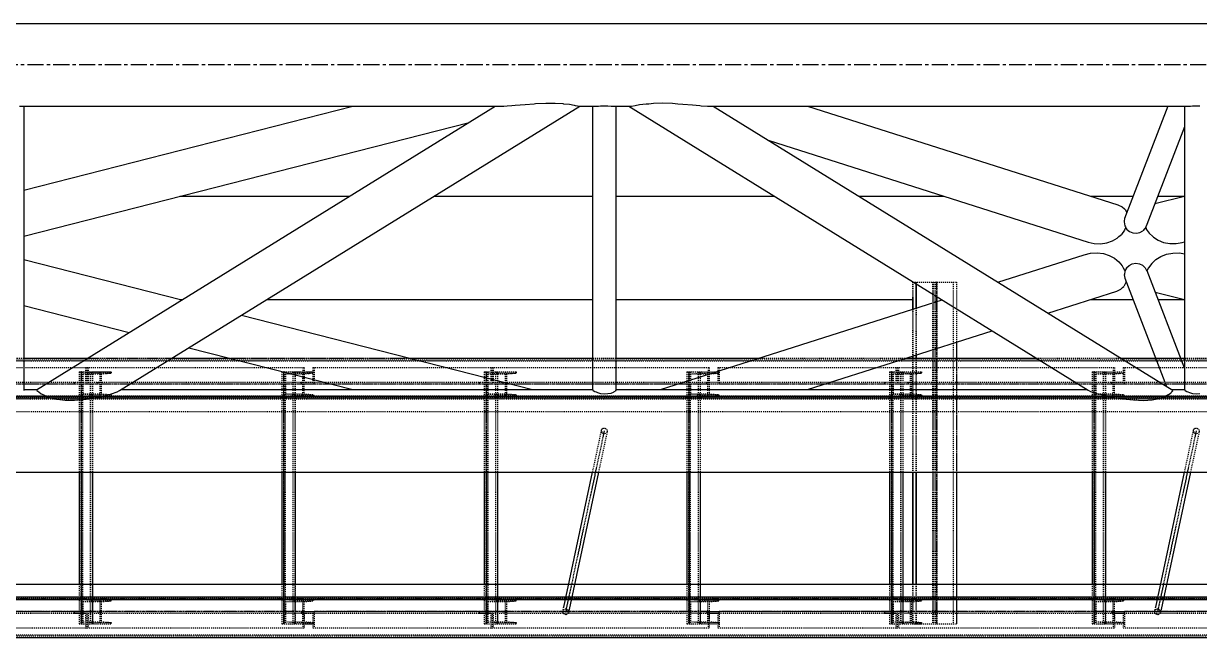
# Model space of a CAD drawing. Header units: millimetres. Extents: x 5143 to 30813, y 232 to 21408.
# Drawn here: x 23727 to 24305, y 4069 to 4371 of the extents above; entities that cross this region are included whole.
import ezdxf

# ---------------------------------------------------------------- set-up
doc = ezdxf.new("R2010")
doc.units = ezdxf.units.MM
doc.header["$LTSCALE"] = 0.25
for name, pattern in [('CENTER', [50.8, 31.75, -6.35, 6.35, -6.35]), ('XKITLINE00', [0]), ('XKITLINE02', [4, 2, -2]), ('XKITLINE03', [6, 3, -1, 1, -1])]:
    doc.linetypes.add(name, pattern=pattern)

msp = doc.modelspace()

# ---------------------------------------------------------------- linework, layer by layer
at = {"color": 8, "linetype": 'XKITLINE00'}
for p, q in [((23551.69, 4370.57), (24815.87, 4370.57)), ((23724.6, 4329.97), (23962.54, 4329.97)), ((23726.68, 4288.67), (23888.31, 4329.97)), ((23726.68, 4329.97), (23726.68, 4190.13)), ((23732.89, 4190.47), (23958.41, 4329.97)), ((23773.69, 4190.05), (23999.9, 4329.97)), ((23960.26, 4329.97), (23961, 4329.87)), ((23961, 4329.87), (23961.05, 4329.88)), ((23961.05, 4329.88), (23964.17, 4330.08)), ((23961.21, 4329.97), (23961.64, 4329.92)), ((23964.17, 4330.08), (23966.51, 4330.18)), ((23966.51, 4330.18), (23968.24, 4330.4)), ((23968.24, 4330.4), (23973.08, 4330.83)), ((23973.08, 4330.83), (23977.49, 4331.1)), ((23977.49, 4331.1), (23978.13, 4331.17)), ((23978.13, 4331.17), (23983.25, 4331.45)), ((23983.25, 4331.45), (23987.83, 4331.46)), ((23987.83, 4331.46), (23991.64, 4331.18)), ((23991.64, 4331.18), (23992.02, 4331.1)), ((23992.02, 4331.1), (23994.82, 4330.84)), ((23994.82, 4330.84), (23997.14, 4330.41)), ((23997.14, 4330.41), (23997.65, 4330.18)), ((23997.65, 4330.18), (23998.76, 4330.08)), ((23998.76, 4330.08), (23999.61, 4329.88)), ((23999.22, 4329.97), (24009.21, 4329.97)), ((23999.62, 4329.88), (23999.83, 4329.97)), ((24006.27, 4329.97), (24006.27, 4190.41)), ((24007.1, 4329.97), (24007.36, 4329.93)), ((24007.36, 4329.93), (24007.93, 4329.87)), ((24007.52, 4329.97), (24007.68, 4329.95)), ((24007.68, 4329.95), (24008.18, 4329.9)), ((24007.93, 4329.87), (24008.62, 4329.94)), ((24008.62, 4329.94), (24010.21, 4330.03)), ((24010.21, 4330.03), (24011.97, 4330.07)), ((24011.97, 4330.07), (24013.73, 4330.06)), ((24013.73, 4330.06), (24015.32, 4330)), ((24015.32, 4330), (24016.58, 4329.89)), ((24015.6, 4329.97), (24025.21, 4329.97)), ((24016.43, 4329.91), (24016.85, 4329.97)), ((24016.58, 4329.89), (24016.69, 4329.87)), ((24016.69, 4329.87), (24017.31, 4329.97)), ((24017.67, 4329.97), (24017.67, 4190.23)), ((24024.04, 4329.97), (24249.82, 4190.31)), ((24024.17, 4329.97), (24024.22, 4329.95)), ((24024.22, 4329.95), (24024.82, 4329.87)), ((24024.82, 4329.87), (24025.31, 4330)), ((24025.14, 4329.96), (24025.16, 4329.96)), ((24025.31, 4330), (24027.16, 4330.19)), ((24027.16, 4330.19), (24029.38, 4330.68)), ((24029.38, 4330.68), (24032.53, 4331.04)), ((24032.53, 4331.04), (24033.81, 4331.11)), ((24033.81, 4331.11), (24036.23, 4331.38)), ((24036.23, 4331.38), (24040.61, 4331.5)), ((24040.61, 4331.5), (24045.54, 4331.34)), ((24045.54, 4331.34), (24048.19, 4331.11)), ((24048.19, 4331.11), (24050.6, 4330.99)), ((24050.6, 4330.99), (24055.36, 4330.61)), ((24055.36, 4330.61), (24058.99, 4330.19)), ((24058.99, 4330.19), (24059.64, 4330.16)), ((24059.64, 4330.16), (24062.75, 4329.97)), ((24062.74, 4329.97), (24300.18, 4329.97)), ((24062.75, 4329.97), (24063.74, 4329.87)), ((24063.18, 4329.93), (24063.54, 4329.97)), ((24063.74, 4329.87), (24064.53, 4329.97)), ((24065.53, 4329.97), (24291.19, 4190.38)), ((24111.83, 4329.97), (24264.46, 4281.39)), ((24289.06, 4329.97), (24267.71, 4274.67)), ((24297.26, 4329.97), (24297.26, 4190.41)), ((24298.08, 4329.97), (24298.35, 4329.93)), ((24298.35, 4329.93), (24298.92, 4329.87)), ((24298.51, 4329.97), (24298.67, 4329.95)), ((24298.67, 4329.95), (24299.17, 4329.9)), ((24298.92, 4329.87), (24299.61, 4329.94)), ((24299.61, 4329.94), (24301.2, 4330.03)), ((24301.2, 4330.03), (24302.96, 4330.07)), ((24302.96, 4330.07), (24304.72, 4330.06)), ((23726.68, 4266.07), (23945.49, 4321.98)), ((24297.26, 4319.79), (24278.73, 4271.78)), ((24092.99, 4312.99), (24249.79, 4263.07)), ((23803.41, 4285.67), (23886.79, 4285.67)), ((23928.28, 4285.67), (24006.27, 4285.67)), ((24017.67, 4285.67), (24095.66, 4285.67)), ((24137.15, 4285.67), (24178.79, 4285.67)), ((24250.98, 4285.67), (24271.96, 4285.67)), ((24282.6, 4282.01), (24297.26, 4285.76)), ((24284.02, 4285.67), (24296.94, 4285.67)), ((24264.46, 4281.39), (24266.52, 4280.47)), ((24266.52, 4280.47), (24267.65, 4279.43)), ((24267.65, 4279.43), (24267.97, 4279.17)), ((24267.97, 4279.17), (24268.87, 4277.69)), ((24267.63, 4273.34), (24267.6, 4273.04)), ((24267.6, 4273.04), (24267.94, 4271.16)), ((24267.71, 4274.67), (24267.63, 4273.34)), ((24278.76, 4272.05), (24278.73, 4271.78)), ((24264.97, 4265.88), (24266.18, 4266.89)), ((24267.73, 4268.96), (24266.18, 4266.89)), ((24268.03, 4269.71), (24267.73, 4268.96)), ((24267.94, 4271.16), (24268.15, 4270.67)), ((24268.32, 4270.24), (24268.03, 4269.71)), ((24268.15, 4270.67), (24268.38, 4270.06)), ((24268.38, 4270.06), (24268.62, 4269.71)), ((24268.62, 4269.71), (24268.78, 4269.46)), ((24268.78, 4269.46), (24270.13, 4268.31)), ((24270.13, 4268.31), (24271.77, 4267.62)), ((24271.77, 4267.62), (24273.54, 4267.44)), ((24273.54, 4267.44), (24275.27, 4267.8)), ((24275.27, 4267.8), (24276.78, 4268.65)), ((24277.74, 4269.71), (24276.78, 4268.65)), ((24277.93, 4269.92), (24277.74, 4269.71)), ((24278.25, 4270.66), (24278, 4270.07)), ((24278.05, 4270.22), (24278.33, 4269.71)), ((24278.73, 4271.78), (24278.25, 4270.66)), ((24278.33, 4269.71), (24278.4, 4269.53)), ((24278.4, 4269.53), (24279.9, 4267.41)), ((24279.9, 4267.41), (24281.6, 4265.89)), ((24249.79, 4263.07), (24252.83, 4262.42)), ((24252.83, 4262.42), (24255.94, 4262.3)), ((24255.94, 4262.3), (24258.96, 4262.73)), ((24258.96, 4262.73), (24261.74, 4263.68)), ((24261.74, 4263.68), (24264.15, 4265.1)), ((24264.15, 4265.1), (24264.97, 4265.88)), ((24281.6, 4265.89), (24281.93, 4265.54)), ((24281.93, 4265.54), (24284.25, 4264)), ((24284.25, 4264), (24286.97, 4262.93)), ((24286.97, 4262.93), (24289.95, 4262.36)), ((24289.95, 4262.36), (24293.04, 4262.34)), ((24293.04, 4262.34), (24296.08, 4262.85)), ((24296.08, 4262.85), (24297.26, 4263.15)), ((24205.52, 4243.38), (24247.89, 4256.87)), ((24247.89, 4256.87), (24251, 4257.6)), ((24251, 4257.6), (24254.2, 4257.79)), ((24254.2, 4257.79), (24257.33, 4257.44)), ((24257.33, 4257.44), (24260.24, 4256.56)), ((24260.24, 4256.56), (24262.78, 4255.2)), ((24262.78, 4255.2), (24263.97, 4254.16)), ((24283.19, 4254.5), (24285.59, 4256.04)), ((24285.59, 4256.04), (24288.4, 4257.13)), ((24288.4, 4257.13), (24291.48, 4257.71)), ((24291.48, 4257.71), (24294.69, 4257.75)), ((24294.69, 4257.75), (24297.26, 4257.34)), ((23726.68, 4254.48), (23804.3, 4234.65)), ((24263.97, 4254.16), (24264.91, 4253.46)), ((24264.91, 4253.46), (24266.59, 4251.44)), ((24266.59, 4251.44), (24267.1, 4250.37)), ((24267.1, 4250.37), (24267.78, 4249.26)), ((24267.78, 4249.26), (24267.89, 4248.89)), ((24267.94, 4249.04), (24267.86, 4248.82)), ((24268.69, 4250.33), (24267.94, 4249.04)), ((24268.69, 4250.33), (24268.73, 4250.37)), ((24268.73, 4250.37), (24269.96, 4251.56)), ((24269.96, 4251.56), (24271.55, 4252.36)), ((24271.55, 4252.36), (24273.3, 4252.66)), ((24273.3, 4252.66), (24275.06, 4252.43)), ((24275.06, 4252.43), (24276.63, 4251.69)), ((24276.63, 4251.69), (24277.88, 4250.51)), ((24277.88, 4250.51), (24277.95, 4250.37)), ((24277.95, 4250.37), (24278.61, 4249.14)), ((24278.61, 4249.14), (24278.66, 4249.05)), ((24278.66, 4249.05), (24297.26, 4200.86)), ((24279.47, 4250.37), (24278.69, 4249)), ((24279.53, 4250.52), (24279.47, 4250.37)), ((24281.09, 4252.64), (24279.53, 4250.52)), ((24281.09, 4252.64), (24282.86, 4254.16)), ((24283.19, 4254.5), (24282.86, 4254.16)), ((24267.65, 4247.09), (24267.63, 4246.97)), ((24267.63, 4246.97), (24267.85, 4245.43)), ((24267.86, 4248.82), (24267.65, 4247.09)), ((24267.85, 4245.43), (24288.43, 4192.09)), ((24268.31, 4243.59), (24268.26, 4242.95)), ((24268.41, 4243.98), (24268.31, 4243.59)), ((24230.05, 4228.21), (24263.97, 4239.01)), ((24263.97, 4239.01), (24265.96, 4239.95)), ((24265.96, 4239.95), (24266.79, 4240.78)), ((24266.79, 4240.78), (24267.36, 4241.27)), ((24268.26, 4242.95), (24267.36, 4241.27)), ((24282.73, 4238.51), (24297.26, 4234.79)), ((23726.68, 4231.88), (23778.44, 4218.65)), ((23803.41, 4234.87), (23804.67, 4234.87)), ((23846.16, 4234.87), (24006.27, 4234.87)), ((24017.67, 4234.87), (24163.56, 4234.87)), ((24039.64, 4190.57), (24178.13, 4234.66)), ((24250.98, 4234.87), (24271.92, 4234.87)), ((24284.13, 4234.87), (24296.94, 4234.87)), ((23833.66, 4227.14), (23976.76, 4190.57)), ((24111.83, 4190.57), (24202.65, 4219.49)), ((23807.8, 4211.15), (23888.31, 4190.57)), ((23726.68, 4190.57), (23733.06, 4190.57)), ((23732.89, 4190.47), (23733.17, 4190.37)), ((23733.17, 4190.37), (23733.11, 4190.05)), ((23733.11, 4190.05), (23733.98, 4189.45)), ((23733.98, 4189.45), (23733.99, 4189.42)), ((23733.99, 4189.42), (23735.22, 4188.46)), ((23735.22, 4188.46), (23736.55, 4187.95)), ((23736.55, 4187.95), (23737.18, 4187.47)), ((23737.18, 4187.47), (23739.75, 4186.5)), ((23739.75, 4186.5), (23742.75, 4185.91)), ((23742.75, 4185.91), (23743.12, 4185.8)), ((23743.12, 4185.8), (23747.02, 4185.32)), ((23747.02, 4185.32), (23751.58, 4185.32)), ((23751.58, 4185.32), (23756.6, 4185.79)), ((23756.6, 4185.79), (23757.29, 4185.91)), ((23757.29, 4185.91), (23761.47, 4186.49)), ((23761.47, 4186.49), (23766.04, 4187.46)), ((23766.04, 4187.46), (23767.71, 4187.95)), ((23767.71, 4187.95), (23769.79, 4188.44)), ((23769.79, 4188.44), (23772.52, 4189.41)), ((23772.59, 4189.45), (23773.69, 4190.05)), ((23774.54, 4190.57), (24006.27, 4190.57)), ((24006.27, 4190.41), (24006.35, 4190.37)), ((24006.35, 4190.37), (24006.55, 4190.04)), ((24006.55, 4190.04), (24007.36, 4189.61)), ((24007.36, 4189.61), (24007.93, 4189.45)), ((24007.93, 4189.45), (24008.62, 4189.12)), ((24008.62, 4189.12), (24010.21, 4188.71)), ((24010.21, 4188.71), (24011.97, 4188.52)), ((24011.97, 4188.52), (24013.73, 4188.57)), ((24013.73, 4188.57), (24015.32, 4188.86)), ((24015.32, 4188.86), (24016.58, 4189.36)), ((24016.58, 4189.36), (24016.69, 4189.45)), ((24016.69, 4189.45), (24017.39, 4189.79)), ((24017.67, 4190.23), (24017.39, 4189.79)), ((24017.67, 4190.57), (24249.4, 4190.57)), ((24249.82, 4190.31), (24250.98, 4189.68)), ((24250.98, 4189.68), (24251.82, 4189.45)), ((24251.82, 4189.45), (24253.51, 4188.84)), ((24253.51, 4188.84), (24257.11, 4187.95)), ((24257.11, 4187.95), (24261.87, 4186.87)), ((24261.87, 4186.87), (24266.89, 4186.07)), ((24266.89, 4186.07), (24268.53, 4185.91)), ((24268.53, 4185.91), (24272.13, 4185.46)), ((24272.13, 4185.46), (24277.02, 4185.26)), ((24277.02, 4185.26), (24281.24, 4185.54)), ((24281.24, 4185.54), (24282.91, 4185.91)), ((24282.91, 4185.91), (24284.72, 4186.18)), ((24284.72, 4186.18), (24287.48, 4187.03)), ((24287.48, 4187.03), (24288.92, 4187.95)), ((24288.92, 4187.95), (24289.33, 4188.08)), ((24289.33, 4188.08), (24290.64, 4189)), ((24290.75, 4189.45), (24290.64, 4189)), ((24290.75, 4189.45), (24291.26, 4189.79)), ((24290.89, 4190.57), (24297.26, 4190.57)), ((24291.15, 4190.37), (24291.19, 4190.38)), ((24291.15, 4190.37), (24291.26, 4189.79)), ((24297.26, 4190.41), (24297.34, 4190.37)), ((24297.34, 4190.37), (24297.54, 4190.04)), ((24297.54, 4190.04), (24298.35, 4189.61)), ((24298.35, 4189.61), (24298.92, 4189.45)), ((24298.92, 4189.45), (24299.61, 4189.13)), ((24299.61, 4189.13), (24301.2, 4188.71)), ((24301.2, 4188.71), (24302.96, 4188.52)), ((24302.96, 4188.52), (24304.72, 4188.57)), ((23551.69, 4149.97), (24815.88, 4149.97))]:
    msp.add_line(p, q, dxfattribs=at)
at = {"color": 8, "linetype": 'CENTER'}
msp.add_line((24815.87, 4350.27), (23430, 4350.27), dxfattribs=at)
at = {"color": 3, "linetype": 'XKITLINE02'}
for p, q in [((24163.56, 4243.37), (24185.21, 4243.37)), ((24163.56, 4243.37), (24163.56, 4235.77)), ((24163.65, 4243.37), (24163.65, 4236.02)), ((24165.2, 4243.37), (24165.2, 4242.66)), ((24165.29, 4243.37), (24165.29, 4242.6)), ((24173.29, 4243.37), (24173.29, 4075.37)), ((24173.94, 4243.37), (24173.94, 4075.37)), ((24174.84, 4243.37), (24174.84, 4075.37)), ((24175.48, 4243.37), (24175.48, 4075.37)), ((24183.48, 4243.37), (24183.48, 4075.37)), ((24183.57, 4243.37), (24183.57, 4075.37)), ((24185.12, 4243.37), (24185.12, 4075.37)), ((24185.21, 4243.37), (24185.21, 4213.93)), ((24163.56, 4230.03), (24163.56, 4207.04)), ((24163.65, 4230.06), (24163.65, 4207.07)), ((24165.2, 4230.55), (24165.2, 4207.57)), ((24165.29, 4230.58), (24165.29, 4207.59)), ((23640.51, 4205.22), (24546.61, 4205.22)), ((23641.01, 4204.69), (24547.76, 4204.69)), ((23641.37, 4206.07), (24498.08, 4206.07)), ((23715.28, 4206.07), (23726.68, 4206.07)), ((23758.11, 4206.07), (23799.6, 4206.07)), ((23827.66, 4206.07), (23916.11, 4206.07)), ((24006.27, 4206.07), (24017.67, 4206.07)), ((24088.33, 4206.07), (24160.52, 4206.07)), ((24163.56, 4206.07), (24163.56, 4149.97)), ((24163.65, 4206.07), (24163.65, 4149.97)), ((24165.2, 4206.07), (24165.2, 4149.97)), ((24165.29, 4206.07), (24165.29, 4149.97)), ((24185.21, 4206.07), (24185.21, 4149.97)), ((24224.34, 4206.07), (24265.83, 4206.07)), ((24283.04, 4206.07), (24295.24, 4206.07)), ((24297.26, 4206.07), (24308.66, 4206.07)), ((23669.5, 4201.36), (23757.67, 4201.36)), ((23753.84, 4199.38), (23760.41, 4199.38)), ((23753.84, 4199.38), (23753.84, 4149.97)), ((23754.64, 4199.38), (23754.64, 4075.37)), ((23754.94, 4199.38), (23754.94, 4149.97)), ((23754.94, 4199.38), (23769.51, 4199.38)), ((23754.94, 4199.38), (23754.94, 4187.38)), ((23755.54, 4199.38), (23755.54, 4075.37)), ((23755.63, 4198.31), (23760.41, 4198.7)), ((23755.63, 4198.31), (23755.63, 4188.44)), ((23755.63, 4198.31), (23764.73, 4198.31)), ((23757.05, 4201.36), (23757.05, 4194.16)), ((23757.67, 4201.36), (23759.63, 4201.36)), ((23757.67, 4201.36), (23757.67, 4193.36)), ((23757.67, 4201.36), (23757.67, 4193.36)), ((23758.2, 4201.36), (23758.2, 4194.16)), ((23759.32, 4199.38), (23759.32, 4075.37)), ((23759.38, 4199.38), (23759.38, 4075.37)), ((23759.63, 4201.36), (23864.41, 4201.36)), ((23760.35, 4199.38), (23760.35, 4075.37)), ((23760.41, 4199.38), (23760.41, 4149.97)), ((23760.41, 4199.38), (23760.41, 4198.7)), ((23760.41, 4198.7), (23769.51, 4198.7)), ((23760.56, 4199.38), (23769.51, 4199.38)), ((23764.03, 4199.38), (23764.03, 4187.38)), ((23764.73, 4198.31), (23769.51, 4198.7)), ((23764.73, 4198.31), (23764.73, 4188.44)), ((23769.51, 4199.38), (23769.51, 4198.7)), ((23853.43, 4199.38), (23860, 4199.38)), ((23853.43, 4199.38), (23853.43, 4149.97)), ((23854.22, 4199.38), (23854.22, 4075.37)), ((23854.52, 4199.38), (23869.09, 4199.38)), ((23854.52, 4199.38), (23854.52, 4187.38)), ((23854.52, 4199.38), (23854.52, 4149.97)), ((23855.12, 4199.38), (23855.12, 4075.37)), ((23855.22, 4198.31), (23860, 4198.7)), ((23855.22, 4198.31), (23855.22, 4188.44)), ((23855.22, 4198.31), (23864.31, 4198.31)), ((23858.91, 4199.38), (23858.91, 4075.37)), ((23858.97, 4199.38), (23858.97, 4075.37)), ((23859.94, 4199.38), (23859.94, 4075.37)), ((23860, 4199.38), (23860, 4198.7)), ((23860, 4199.38), (23860, 4149.97)), ((23860, 4198.7), (23869.09, 4198.7)), ((23860.24, 4199.38), (23869.09, 4199.38)), ((23863.62, 4199.38), (23863.62, 4187.38)), ((23863.88, 4201.36), (23863.88, 4193.36)), ((23864.31, 4198.31), (23869.09, 4198.7)), ((23864.31, 4198.31), (23864.31, 4188.44)), ((23864.41, 4201.36), (23864.41, 4194.16)), ((23868.67, 4201.36), (23868.67, 4194.16)), ((23868.67, 4201.36), (23869.3, 4201.36)), ((23868.67, 4201.36), (23956.85, 4201.36)), ((23869.09, 4199.38), (23869.09, 4198.7)), ((23869.3, 4201.36), (23869.3, 4193.36)), ((23953.02, 4199.38), (23959.58, 4199.38)), ((23953.02, 4199.38), (23953.02, 4149.97)), ((23953.81, 4199.38), (23953.81, 4075.37)), ((23954.11, 4199.38), (23954.11, 4149.97)), ((23954.11, 4199.38), (23968.68, 4199.38)), ((23954.11, 4199.38), (23954.11, 4187.38)), ((23954.71, 4199.38), (23954.71, 4075.37)), ((23954.8, 4198.31), (23959.58, 4198.7)), ((23954.8, 4198.31), (23954.8, 4188.44)), ((23954.8, 4198.31), (23963.9, 4198.31)), ((23956.22, 4201.36), (23956.22, 4194.16)), ((23956.84, 4201.36), (23957.37, 4201.36)), ((23956.84, 4201.36), (23956.84, 4193.36)), ((23956.84, 4201.36), (24063.58, 4201.36)), ((23956.85, 4201.36), (23956.85, 4193.36)), ((23957.37, 4201.36), (23957.37, 4194.16)), ((23958.49, 4199.38), (23958.49, 4075.37)), ((23958.56, 4199.38), (23958.56, 4075.37)), ((23959.52, 4199.38), (23959.52, 4075.37)), ((23959.58, 4199.38), (23959.58, 4149.97)), ((23959.58, 4199.38), (23959.58, 4198.7)), ((23959.58, 4198.7), (23968.68, 4198.7)), ((23963.2, 4199.38), (23963.2, 4187.38)), ((23963.9, 4198.31), (23968.68, 4198.7)), ((23963.9, 4198.31), (23963.9, 4188.44)), ((23968.68, 4199.38), (23968.68, 4198.7)), ((24052.6, 4199.38), (24059.17, 4199.38)), ((24052.6, 4199.38), (24052.6, 4149.97)), ((24053.4, 4199.38), (24053.4, 4075.37)), ((24053.69, 4199.38), (24053.69, 4149.97)), ((24053.69, 4199.38), (24068.27, 4199.38)), ((24053.69, 4199.38), (24053.69, 4187.38)), ((24054.29, 4199.38), (24054.29, 4075.37)), ((24054.39, 4198.31), (24059.17, 4198.7)), ((24054.39, 4198.31), (24054.39, 4188.44)), ((24054.39, 4198.31), (24063.49, 4198.31)), ((24058.08, 4199.38), (24058.08, 4075.37)), ((24058.14, 4199.38), (24058.14, 4075.37)), ((24059.11, 4199.38), (24059.11, 4075.37)), ((24059.17, 4199.38), (24059.17, 4149.97)), ((24059.17, 4199.38), (24059.17, 4198.7)), ((24059.17, 4198.7), (24068.27, 4198.7)), ((24062.79, 4199.38), (24062.79, 4187.38)), ((24063.05, 4201.36), (24063.05, 4193.36)), ((24063.49, 4198.31), (24068.27, 4198.7)), ((24063.49, 4198.31), (24063.49, 4188.44)), ((24063.58, 4201.36), (24063.58, 4194.16)), ((24067.84, 4201.36), (24067.84, 4194.16)), ((24067.84, 4201.36), (24068.47, 4201.36)), ((24067.84, 4201.36), (24156.02, 4201.36)), ((24068.27, 4199.38), (24068.27, 4198.7)), ((24068.47, 4201.36), (24068.47, 4193.36)), ((24152.19, 4199.38), (24158.76, 4199.38)), ((24152.19, 4199.38), (24152.19, 4149.97)), ((24152.98, 4199.38), (24152.98, 4075.37)), ((24153.28, 4199.38), (24153.28, 4149.97)), ((24153.28, 4199.38), (24167.85, 4199.38)), ((24153.28, 4199.38), (24153.28, 4187.38)), ((24153.88, 4199.38), (24153.88, 4075.37)), ((24153.98, 4198.31), (24158.76, 4198.7)), ((24153.98, 4198.31), (24153.98, 4188.44)), ((24153.98, 4198.31), (24163.07, 4198.31)), ((24155.39, 4201.36), (24155.39, 4194.16)), ((24156.02, 4201.36), (24156.54, 4201.36)), ((24156.02, 4201.36), (24156.02, 4193.36)), ((24156.02, 4201.36), (24262.75, 4201.36)), ((24156.02, 4201.36), (24156.02, 4193.36)), ((24156.54, 4201.36), (24156.54, 4194.16)), ((24157.67, 4199.38), (24157.67, 4075.37)), ((24157.73, 4199.38), (24157.73, 4075.37)), ((24158.69, 4199.38), (24158.69, 4075.37)), ((24158.76, 4199.38), (24158.76, 4149.97)), ((24158.76, 4199.38), (24158.76, 4198.7)), ((24158.76, 4198.7), (24167.85, 4198.7)), ((24162.37, 4199.38), (24162.37, 4187.38)), ((24163.07, 4198.31), (24167.85, 4198.7)), ((24163.07, 4198.31), (24163.07, 4188.44)), ((24167.85, 4199.38), (24167.85, 4198.7)), ((24251.77, 4199.38), (24258.34, 4199.38)), ((24251.77, 4199.38), (24251.77, 4149.97)), ((24252.57, 4199.38), (24252.57, 4075.37)), ((24252.87, 4199.38), (24267.44, 4199.38)), ((24252.87, 4199.38), (24252.87, 4187.38)), ((24252.87, 4199.38), (24252.87, 4149.97)), ((24253.47, 4199.38), (24253.47, 4075.37)), ((24253.56, 4198.31), (24258.34, 4198.7)), ((24253.56, 4198.31), (24253.56, 4188.44)), ((24253.56, 4198.31), (24262.66, 4198.31)), ((24257.25, 4199.38), (24257.25, 4075.37)), ((24257.31, 4199.38), (24257.31, 4075.37)), ((24258.28, 4199.38), (24258.28, 4075.37)), ((24258.34, 4199.38), (24258.34, 4198.7)), ((24258.34, 4199.38), (24258.34, 4149.97)), ((24258.34, 4198.7), (24267.44, 4198.7)), ((24261.96, 4199.38), (24261.96, 4187.38)), ((24262.22, 4201.36), (24262.22, 4193.36)), ((24262.66, 4198.31), (24267.44, 4198.7)), ((24262.66, 4198.31), (24262.66, 4188.44)), ((24262.75, 4201.36), (24262.75, 4194.16)), ((24267.02, 4201.36), (24267.02, 4194.16)), ((24267.02, 4201.36), (24273.45, 4201.36)), ((24267.02, 4201.36), (24355.19, 4201.36)), ((24267.44, 4199.38), (24267.44, 4198.7)), ((24267.64, 4201.36), (24267.64, 4193.36)), ((23663.85, 4194.16), (23757.05, 4194.16)), ((23663.85, 4193.36), (23757.67, 4193.36)), ((23751.39, 4194.16), (23751.39, 4193.36)), ((23757.67, 4193.36), (23762.95, 4193.36)), ((23757.67, 4193.36), (23869.16, 4193.36)), ((23758.2, 4194.16), (23762.95, 4194.16)), ((23758.2, 4194.16), (23869.16, 4194.16)), ((23762.95, 4194.16), (23762.95, 4193.36)), ((23863.02, 4194.16), (23863.02, 4193.36)), ((23863.02, 4194.16), (23878.49, 4194.16)), ((23863.02, 4194.16), (23956.22, 4194.16)), ((23863.02, 4193.36), (23869.3, 4193.36)), ((23863.02, 4193.36), (23956.85, 4193.36)), ((23869.16, 4194.16), (23869.16, 4193.36)), ((23950.56, 4194.16), (23950.56, 4193.36)), ((23956.84, 4193.36), (23964.67, 4193.36)), ((23957.37, 4194.16), (23962.13, 4194.16)), ((23958.18, 4194.16), (24068.33, 4194.16)), ((23961.31, 4193.36), (24068.33, 4193.36)), ((23962.13, 4194.16), (23962.13, 4193.36)), ((24062.19, 4194.16), (24062.19, 4193.36)), ((24062.19, 4194.16), (24067.84, 4194.16)), ((24062.19, 4194.16), (24155.39, 4194.16)), ((24062.19, 4193.36), (24068.47, 4193.36)), ((24062.19, 4193.36), (24156.02, 4193.36)), ((24068.33, 4194.16), (24068.33, 4193.36)), ((24149.74, 4194.16), (24149.74, 4193.36)), ((24156.02, 4193.36), (24161.3, 4193.36)), ((24156.02, 4193.36), (24267.5, 4193.36)), ((24156.54, 4194.16), (24161.3, 4194.16)), ((24156.54, 4194.16), (24267.5, 4194.16)), ((24161.3, 4194.16), (24161.3, 4193.36)), ((24261.36, 4194.16), (24261.36, 4193.36)), ((24261.36, 4194.16), (24267.02, 4194.16)), ((24261.36, 4194.16), (24354.56, 4194.16)), ((24261.36, 4193.36), (24267.64, 4193.36)), ((24261.36, 4193.36), (24355.19, 4193.36)), ((24267.5, 4194.16), (24267.5, 4193.36)), ((23628.3, 4186.52), (24663.69, 4186.52)), ((23628.32, 4187.37), (24663.69, 4187.37)), ((23633.62, 4187.37), (24777.99, 4187.37)), ((23635.95, 4186.52), (24777.87, 4186.52)), ((23636.52, 4186.07), (24566.93, 4186.07)), ((23636.69, 4186.92), (24565.38, 4186.92)), ((23637.41, 4187.46), (24565.44, 4187.46)), ((23754.94, 4187.38), (23769.51, 4187.38)), ((23755.63, 4188.44), (23760.41, 4188.06)), ((23755.63, 4188.44), (23764.73, 4188.44)), ((23760.41, 4188.06), (23760.41, 4187.38)), ((23760.41, 4188.06), (23769.51, 4188.06)), ((23764.73, 4188.44), (23769.51, 4188.06)), ((23769.51, 4188.06), (23769.51, 4187.38)), ((23854.52, 4187.38), (23869.09, 4187.38)), ((23855.22, 4188.44), (23860, 4188.06)), ((23855.22, 4188.44), (23864.31, 4188.44)), ((23860, 4188.06), (23860, 4187.38)), ((23860, 4188.06), (23869.09, 4188.06)), ((23864.31, 4188.44), (23869.09, 4188.06)), ((23869.09, 4188.06), (23869.09, 4187.38)), ((23954.11, 4187.38), (23968.68, 4187.38)), ((23954.8, 4188.44), (23959.58, 4188.06)), ((23954.8, 4188.44), (23963.9, 4188.44)), ((23959.58, 4188.06), (23959.58, 4187.38)), ((23959.58, 4188.06), (23968.68, 4188.06)), ((23963.9, 4188.44), (23968.68, 4188.06)), ((23968.68, 4188.06), (23968.68, 4187.38)), ((24053.69, 4187.38), (24068.27, 4187.38)), ((24054.39, 4188.44), (24059.17, 4188.06)), ((24054.39, 4188.44), (24063.49, 4188.44)), ((24059.17, 4188.06), (24059.17, 4187.38)), ((24059.17, 4188.06), (24068.27, 4188.06)), ((24063.49, 4188.44), (24068.27, 4188.06)), ((24068.27, 4188.06), (24068.27, 4187.38)), ((24153.28, 4187.38), (24167.85, 4187.38)), ((24153.98, 4188.44), (24158.76, 4188.06)), ((24153.98, 4188.44), (24163.07, 4188.44)), ((24158.76, 4188.06), (24158.76, 4187.38)), ((24158.76, 4188.06), (24167.85, 4188.06)), ((24163.07, 4188.44), (24167.85, 4188.06)), ((24167.85, 4188.06), (24167.85, 4187.38)), ((24252.87, 4187.38), (24267.44, 4187.38)), ((24253.56, 4188.44), (24258.34, 4188.06)), ((24253.56, 4188.44), (24262.66, 4188.44)), ((24258.34, 4188.06), (24258.34, 4187.38)), ((24258.34, 4188.06), (24267.44, 4188.06)), ((24262.66, 4188.44), (24267.44, 4188.06)), ((24267.44, 4188.06), (24267.44, 4187.38)), ((23627.02, 4179.87), (24777.99, 4179.87)), ((24010.54, 4170.76), (24006.11, 4149.97)), ((24013.38, 4169.79), (24009.15, 4149.97)), ((24010.54, 4170.76), (24010.5, 4170.05)), ((24010.5, 4170.05), (24010.84, 4169.4)), ((24010.97, 4171.34), (24010.54, 4170.76)), ((24010.84, 4169.4), (24011.49, 4168.98)), ((24010.97, 4171.34), (24011.66, 4171.64)), ((24011.49, 4168.98), (24012.26, 4168.91)), ((24011.66, 4171.64), (24012.43, 4171.57)), ((24012.26, 4168.91), (24012.95, 4169.21)), ((24012.43, 4171.57), (24013.08, 4171.15)), ((24013.38, 4169.79), (24012.95, 4169.21)), ((24013.08, 4171.15), (24013.43, 4170.5)), ((24013.43, 4170.5), (24013.38, 4169.79)), ((24301.55, 4170.76), (24297.1, 4149.97)), ((24304.39, 4169.79), (24300.15, 4149.97)), ((24301.55, 4170.76), (24301.5, 4170.05)), ((24301.5, 4170.05), (24301.85, 4169.4)), ((24301.97, 4171.34), (24301.55, 4170.76)), ((24301.85, 4169.4), (24302.5, 4168.98)), ((24301.97, 4171.34), (24302.67, 4171.64)), ((24302.5, 4168.98), (24303.27, 4168.91)), ((24302.67, 4171.64), (24303.44, 4171.57)), ((24303.27, 4168.91), (24303.96, 4169.21)), ((24303.44, 4171.57), (24304.08, 4171.15)), ((24304.39, 4169.79), (24303.96, 4169.21)), ((24304.08, 4171.15), (24304.43, 4170.5)), ((24304.43, 4170.5), (24304.39, 4169.79)), ((23612.06, 4094.87), (24579.35, 4094.87)), ((23753.84, 4094.87), (23753.84, 4075.37)), ((23754.94, 4094.87), (23754.94, 4075.37)), ((23760.41, 4094.87), (23760.41, 4075.37)), ((23853.43, 4094.87), (23853.43, 4075.37)), ((23854.52, 4094.87), (23854.52, 4075.37)), ((23860, 4094.87), (23860, 4075.37)), ((23953.02, 4094.87), (23953.02, 4075.37)), ((23954.11, 4094.87), (23954.11, 4075.37)), ((23959.58, 4094.87), (23959.58, 4075.37)), ((23994.34, 4094.87), (23997.39, 4094.87)), ((24052.6, 4094.87), (24052.6, 4075.37)), ((24053.69, 4094.87), (24053.69, 4075.37)), ((24059.17, 4094.87), (24059.17, 4075.37)), ((24152.19, 4094.87), (24152.19, 4075.37)), ((24153.28, 4094.87), (24153.28, 4075.37)), ((24158.76, 4094.87), (24158.76, 4075.37)), ((24163.56, 4094.87), (24163.56, 4075.37)), ((24163.65, 4094.87), (24163.65, 4075.37)), ((24165.2, 4094.87), (24165.2, 4075.37)), ((24165.29, 4094.87), (24165.29, 4075.37)), ((24185.21, 4094.87), (24185.21, 4075.37)), ((24251.77, 4094.87), (24251.77, 4075.37)), ((24252.87, 4094.87), (24252.87, 4075.37)), ((24258.34, 4094.87), (24258.34, 4075.37)), ((24285.32, 4094.87), (24288.36, 4094.87)), ((23610.85, 4087.37), (24777.99, 4087.37)), ((23611.1, 4088.22), (24777.87, 4088.22)), ((23619.88, 4087.82), (24787.73, 4087.82)), ((23620.35, 4087.29), (24788.53, 4087.29)), ((23620.71, 4088.67), (24578.02, 4088.67)), ((23754.94, 4087.37), (23769.51, 4087.37)), ((23754.94, 4087.37), (23754.94, 4075.37)), ((23760.41, 4087.37), (23760.41, 4086.69)), ((23764.03, 4087.37), (23764.03, 4075.37)), ((23769.51, 4087.37), (23769.51, 4086.69)), ((23854.52, 4087.37), (23869.09, 4087.37)), ((23854.52, 4087.37), (23854.52, 4075.37)), ((23860, 4087.37), (23860, 4086.69)), ((23863.62, 4087.37), (23863.62, 4075.37)), ((23869.09, 4087.37), (23869.09, 4086.69)), ((23954.11, 4087.37), (23968.68, 4087.37)), ((23954.11, 4087.37), (23954.11, 4075.37)), ((23959.58, 4087.37), (23959.58, 4086.69)), ((23963.2, 4087.37), (23963.2, 4075.37)), ((23968.68, 4087.37), (23968.68, 4086.69)), ((23993.02, 4088.67), (23996.06, 4088.67)), ((24053.69, 4087.37), (24068.27, 4087.37)), ((24053.69, 4087.37), (24053.69, 4075.37)), ((24059.17, 4087.37), (24059.17, 4086.69)), ((24062.79, 4087.37), (24062.79, 4075.37)), ((24068.27, 4087.37), (24068.27, 4086.69)), ((24153.28, 4087.37), (24167.85, 4087.37)), ((24153.28, 4087.37), (24153.28, 4075.37)), ((24158.76, 4087.37), (24158.76, 4086.69)), ((24162.37, 4087.37), (24162.37, 4075.37)), ((24167.85, 4087.37), (24167.85, 4086.69)), ((24252.87, 4087.37), (24267.44, 4087.37)), ((24252.87, 4087.37), (24252.87, 4075.37)), ((24258.34, 4087.37), (24258.34, 4086.69)), ((24261.96, 4087.37), (24261.96, 4075.37)), ((24267.44, 4087.37), (24267.44, 4086.69)), ((24283.99, 4088.67), (24287.03, 4088.67)), ((23663.85, 4081.39), (23757.67, 4081.39)), ((23751.39, 4081.39), (23757.67, 4081.39)), ((23751.39, 4081.39), (23751.39, 4080.59)), ((23755.63, 4086.31), (23760.41, 4086.69)), ((23755.63, 4086.31), (23755.63, 4076.44)), ((23755.63, 4086.31), (23764.73, 4086.31)), ((23757.67, 4081.39), (23757.67, 4073.39)), ((23757.67, 4081.39), (23869.16, 4081.39)), ((23757.67, 4081.39), (23757.67, 4073.39)), ((23760.41, 4086.69), (23769.51, 4086.69)), ((23762.95, 4081.39), (23762.95, 4080.59)), ((23764.73, 4086.31), (23769.51, 4086.69)), ((23764.73, 4086.31), (23764.73, 4076.44)), ((23855.22, 4086.31), (23860, 4086.69)), ((23855.22, 4086.31), (23855.22, 4076.44)), ((23855.22, 4086.31), (23864.31, 4086.31)), ((23860, 4086.69), (23869.09, 4086.69)), ((23863.02, 4081.39), (23956.85, 4081.39)), ((23863.02, 4081.39), (23863.02, 4080.59)), ((23863.88, 4081.39), (23869.16, 4081.39)), ((23863.88, 4081.39), (23863.88, 4073.39)), ((23864.31, 4086.31), (23869.09, 4086.69)), ((23864.31, 4086.31), (23864.31, 4076.44)), ((23869.16, 4081.39), (23869.16, 4080.59)), ((23869.3, 4081.39), (23869.3, 4073.39)), ((23950.56, 4081.39), (23956.85, 4081.39)), ((23950.56, 4081.39), (23950.56, 4080.59)), ((23954.8, 4086.31), (23959.58, 4086.69)), ((23954.8, 4086.31), (23954.8, 4076.44)), ((23954.8, 4086.31), (23963.9, 4086.31)), ((23956.84, 4081.39), (24068.33, 4081.39)), ((23956.84, 4081.39), (23956.84, 4073.39)), ((23956.85, 4081.39), (23956.85, 4073.39)), ((23959.58, 4086.69), (23968.68, 4086.69)), ((23962.13, 4081.39), (23962.13, 4080.59)), ((23963.9, 4086.31), (23968.68, 4086.69)), ((23963.9, 4086.31), (23963.9, 4076.44)), ((23991.57, 4081.87), (23991.52, 4081.16)), ((23991.93, 4083.56), (23991.57, 4081.87)), ((23991.99, 4082.46), (23991.57, 4081.87)), ((23991.99, 4082.46), (23992.69, 4082.75)), ((23992.69, 4082.75), (23993.46, 4082.69)), ((23993.46, 4082.69), (23994.1, 4082.27)), ((23994.1, 4082.27), (23994.45, 4081.62)), ((23994.73, 4082.42), (23994.41, 4080.91)), ((23994.45, 4081.62), (23994.41, 4080.91)), ((24054.39, 4086.31), (24059.17, 4086.69)), ((24054.39, 4086.31), (24054.39, 4076.44)), ((24054.39, 4086.31), (24063.49, 4086.31)), ((24059.17, 4086.69), (24068.27, 4086.69)), ((24062.19, 4081.39), (24156.02, 4081.39)), ((24062.19, 4081.39), (24062.19, 4080.59)), ((24063.05, 4081.39), (24068.33, 4081.39)), ((24063.05, 4081.39), (24063.05, 4073.39)), ((24063.49, 4086.31), (24068.27, 4086.69)), ((24063.49, 4086.31), (24063.49, 4076.44)), ((24068.33, 4081.39), (24068.33, 4080.59)), ((24068.47, 4081.39), (24068.47, 4073.39)), ((24149.74, 4081.39), (24156.02, 4081.39)), ((24149.74, 4081.39), (24149.74, 4080.59)), ((24153.98, 4086.31), (24158.76, 4086.69)), ((24153.98, 4086.31), (24153.98, 4076.44)), ((24153.98, 4086.31), (24163.07, 4086.31)), ((24156.02, 4081.39), (24267.5, 4081.39)), ((24156.02, 4081.39), (24156.02, 4073.39)), ((24156.02, 4081.39), (24156.02, 4073.39)), ((24158.76, 4086.69), (24167.85, 4086.69)), ((24161.3, 4081.39), (24161.3, 4080.59)), ((24163.07, 4086.31), (24167.85, 4086.69)), ((24163.07, 4086.31), (24163.07, 4076.44)), ((24253.56, 4086.31), (24258.34, 4086.69)), ((24253.56, 4086.31), (24253.56, 4076.44)), ((24253.56, 4086.31), (24262.66, 4086.31)), ((24258.34, 4086.69), (24267.44, 4086.69)), ((24261.36, 4081.39), (24355.19, 4081.39)), ((24261.36, 4081.39), (24261.36, 4080.59)), ((24262.22, 4081.39), (24267.5, 4081.39)), ((24262.22, 4081.39), (24262.22, 4073.39)), ((24262.66, 4086.31), (24267.44, 4086.69)), ((24262.66, 4086.31), (24262.66, 4076.44)), ((24267.5, 4081.39), (24267.5, 4080.59)), ((24267.64, 4081.39), (24267.64, 4073.39)), ((24282.54, 4081.87), (24282.49, 4081.16)), ((24282.91, 4083.62), (24282.54, 4081.87)), ((24282.96, 4082.46), (24282.54, 4081.87)), ((24282.96, 4082.46), (24283.65, 4082.75)), ((24283.65, 4082.75), (24284.43, 4082.69)), ((24284.43, 4082.69), (24285.07, 4082.27)), ((24285.07, 4082.27), (24285.42, 4081.62)), ((24285.71, 4082.49), (24285.37, 4080.91)), ((24285.42, 4081.62), (24285.37, 4080.91)), ((23663.85, 4080.59), (23757.05, 4080.59)), ((23751.39, 4080.59), (23757.05, 4080.59)), ((23755.63, 4076.44), (23760.41, 4076.05)), ((23755.63, 4076.44), (23764.73, 4076.44)), ((23757.05, 4080.59), (23757.05, 4073.39)), ((23758.2, 4080.59), (23869.16, 4080.59)), ((23758.2, 4080.59), (23758.2, 4073.39)), ((23760.41, 4076.05), (23760.41, 4075.37)), ((23760.41, 4076.05), (23769.51, 4076.05)), ((23764.73, 4076.44), (23769.51, 4076.05)), ((23769.51, 4076.05), (23769.51, 4075.37)), ((23855.22, 4076.44), (23860, 4076.05)), ((23855.22, 4076.44), (23864.31, 4076.44)), ((23860, 4076.05), (23860, 4075.37)), ((23860, 4076.05), (23869.09, 4076.05)), ((23863.02, 4080.59), (23956.22, 4080.59)), ((23864.31, 4076.44), (23869.09, 4076.05)), ((23864.41, 4080.59), (23864.41, 4073.39)), ((23868.67, 4080.59), (23868.67, 4073.39)), ((23869.09, 4076.05), (23869.09, 4075.37)), ((23950.56, 4080.59), (23956.22, 4080.59)), ((23954.8, 4076.44), (23959.58, 4076.05)), ((23954.8, 4076.44), (23963.9, 4076.44)), ((23956.22, 4080.59), (23956.22, 4073.39)), ((23957.37, 4080.59), (24068.33, 4080.59)), ((23957.37, 4080.59), (23957.37, 4073.39)), ((23959.58, 4076.05), (23959.58, 4075.37)), ((23959.58, 4076.05), (23968.68, 4076.05)), ((23963.9, 4076.44), (23968.68, 4076.05)), ((23968.68, 4076.05), (23968.68, 4075.37)), ((23991.52, 4081.16), (23991.87, 4080.51)), ((23991.87, 4080.51), (23992.52, 4080.1)), ((23992.52, 4080.1), (23993.29, 4080.03)), ((23993.29, 4080.03), (23993.98, 4080.33)), ((23994.41, 4080.91), (23993.98, 4080.33)), ((24054.39, 4076.44), (24059.17, 4076.05)), ((24054.39, 4076.44), (24063.49, 4076.44)), ((24059.17, 4076.05), (24059.17, 4075.37)), ((24059.17, 4076.05), (24068.27, 4076.05)), ((24062.19, 4080.59), (24155.39, 4080.59)), ((24063.49, 4076.44), (24068.27, 4076.05)), ((24063.58, 4080.59), (24068.33, 4080.59)), ((24063.58, 4080.59), (24063.58, 4073.39)), ((24067.84, 4080.59), (24067.84, 4073.39)), ((24068.27, 4076.05), (24068.27, 4075.37)), ((24149.74, 4080.59), (24155.39, 4080.59)), ((24153.98, 4076.44), (24158.76, 4076.05)), ((24153.98, 4076.44), (24163.07, 4076.44)), ((24155.39, 4080.59), (24155.39, 4073.39)), ((24156.54, 4080.59), (24267.5, 4080.59)), ((24156.54, 4080.59), (24156.54, 4073.39)), ((24158.76, 4076.05), (24158.76, 4075.37)), ((24158.76, 4076.05), (24167.85, 4076.05)), ((24163.07, 4076.44), (24167.85, 4076.05)), ((24167.85, 4076.05), (24167.85, 4075.37)), ((24253.56, 4076.44), (24258.34, 4076.05)), ((24253.56, 4076.44), (24262.66, 4076.44)), ((24258.34, 4076.05), (24258.34, 4075.37)), ((24258.34, 4076.05), (24267.44, 4076.05)), ((24261.36, 4080.59), (24354.56, 4080.59)), ((24262.66, 4076.44), (24267.44, 4076.05)), ((24262.75, 4080.59), (24267.5, 4080.59)), ((24262.75, 4080.59), (24262.75, 4073.39)), ((24267.02, 4080.59), (24267.02, 4073.39)), ((24267.44, 4076.05), (24267.44, 4075.37)), ((24282.49, 4081.16), (24282.84, 4080.51)), ((24282.84, 4080.51), (24283.48, 4080.1)), ((24283.48, 4080.1), (24284.26, 4080.03)), ((24284.26, 4080.03), (24284.95, 4080.33)), ((24285.37, 4080.91), (24284.95, 4080.33)), ((23616.82, 4070.06), (24788.53, 4070.06)), ((23669.5, 4073.39), (23757.67, 4073.39)), ((23753.84, 4075.37), (23760.41, 4075.37)), ((23754.94, 4075.37), (23769.51, 4075.37)), ((23757.05, 4073.39), (23757.67, 4073.39)), ((23757.67, 4073.39), (23864.41, 4073.39)), ((23853.43, 4075.37), (23860, 4075.37)), ((23854.52, 4075.37), (23869.09, 4075.37)), ((23863.88, 4075.37), (23869.09, 4075.37)), ((23863.88, 4073.39), (23864.41, 4073.39)), ((23868.67, 4073.39), (23956.85, 4073.39)), ((23953.02, 4075.37), (23959.58, 4075.37)), ((23954.11, 4075.37), (23968.68, 4075.37)), ((23956.22, 4073.39), (23956.85, 4073.39)), ((23956.84, 4073.39), (24063.58, 4073.39)), ((24052.6, 4075.37), (24059.17, 4075.37)), ((24053.69, 4075.37), (24068.27, 4075.37)), ((24063.05, 4073.39), (24063.58, 4073.39)), ((24067.84, 4073.39), (24156.02, 4073.39)), ((24152.19, 4075.37), (24158.76, 4075.37)), ((24153.28, 4075.37), (24167.85, 4075.37)), ((24155.39, 4073.39), (24156.02, 4073.39)), ((24156.02, 4073.39), (24262.75, 4073.39)), ((24163.56, 4075.37), (24185.21, 4075.37)), ((24251.77, 4075.37), (24258.34, 4075.37)), ((24252.87, 4075.37), (24267.44, 4075.37)), ((24262.22, 4073.39), (24262.75, 4073.39)), ((24267.02, 4073.39), (24355.19, 4073.39)), ((23616.13, 4069.52), (24787.73, 4069.52))]:
    msp.add_line(p, q, dxfattribs=at)
at = {"color": 1, "linetype": 'XKITLINE03'}
for p, q in [((24175.25, 4243.37), (24175.25, 4075.37)), ((23754.94, 4075.37), (23754.94, 4199.38)), ((23854.52, 4075.37), (23854.52, 4199.38)), ((23954.11, 4075.37), (23954.11, 4199.38)), ((24053.69, 4075.37), (24053.69, 4199.38)), ((24153.28, 4075.37), (24153.28, 4199.38)), ((24252.87, 4075.37), (24252.87, 4199.38)), ((23670.13, 4193.36), (23757.67, 4193.36)), ((23757.67, 4193.36), (23863.88, 4193.36)), ((23869.3, 4193.36), (23956.85, 4193.36)), ((23956.84, 4193.36), (24063.05, 4193.36)), ((24068.47, 4193.36), (24156.02, 4193.36)), ((24156.02, 4193.36), (24262.22, 4193.36)), ((24267.64, 4193.36), (24355.19, 4193.36)), ((23621.74, 4187.37), (24776.17, 4187.37)), ((23754.94, 4187.38), (23764.03, 4187.38)), ((23854.52, 4187.38), (23863.62, 4187.38)), ((23954.11, 4187.38), (23963.2, 4187.38)), ((24053.69, 4187.38), (24062.79, 4187.38)), ((24153.28, 4187.38), (24162.37, 4187.38)), ((24252.87, 4187.38), (24261.96, 4187.38)), ((24011.96, 4170.27), (23992.99, 4081.39)), ((24302.97, 4170.27), (24283.96, 4081.39)), ((24776.17, 4087.37), (23621.74, 4087.37)), ((23754.94, 4087.37), (23764.03, 4087.37)), ((23854.52, 4087.37), (23863.62, 4087.37)), ((23954.11, 4087.37), (23963.2, 4087.37)), ((24053.69, 4087.37), (24062.79, 4087.37)), ((24153.28, 4087.37), (24162.37, 4087.37)), ((24252.87, 4087.37), (24261.96, 4087.37)), ((23757.67, 4081.39), (23670.13, 4081.39)), ((23863.88, 4081.39), (23757.67, 4081.39)), ((23956.85, 4081.39), (23869.3, 4081.39)), ((24063.05, 4081.39), (23956.84, 4081.39)), ((24156.02, 4081.39), (24068.47, 4081.39)), ((24262.22, 4081.39), (24156.02, 4081.39)), ((24355.19, 4081.39), (24267.64, 4081.39))]:
    msp.add_line(p, q, dxfattribs=at)
at = {"color": 7, "linetype": 'XKITLINE00'}
for p, q in [((24165.2, 4242.66), (24165.2, 4230.55)), ((24165.29, 4242.6), (24165.29, 4230.58)), ((24163.56, 4235.77), (24163.56, 4230.03)), ((24163.65, 4236.02), (24163.65, 4230.06)), ((24185.21, 4213.93), (24185.21, 4206.07)), ((23726.68, 4206.07), (23758.11, 4206.07)), ((23799.6, 4206.07), (23827.66, 4206.07)), ((23916.11, 4206.07), (24006.27, 4206.07)), ((24017.67, 4206.07), (24088.33, 4206.07)), ((24160.52, 4206.07), (24224.34, 4206.07)), ((24163.56, 4207.04), (24163.56, 4206.07)), ((24163.65, 4207.07), (24163.65, 4206.07)), ((24165.2, 4207.57), (24165.2, 4206.07)), ((24165.29, 4207.59), (24165.29, 4206.07)), ((24265.83, 4206.07), (24283.04, 4206.07)), ((24295.24, 4206.07), (24297.26, 4206.07)), ((23753.84, 4149.97), (23753.84, 4094.87)), ((23754.94, 4149.97), (23754.94, 4094.87)), ((23760.41, 4149.97), (23760.41, 4094.87)), ((23853.43, 4149.97), (23853.43, 4094.87)), ((23854.52, 4149.97), (23854.52, 4094.87)), ((23860, 4149.97), (23860, 4094.87)), ((23953.02, 4149.97), (23953.02, 4094.87)), ((23954.11, 4149.97), (23954.11, 4094.87)), ((23959.58, 4149.97), (23959.58, 4094.87)), ((24006.11, 4149.97), (23991.93, 4083.56)), ((24009.15, 4149.97), (23994.73, 4082.42)), ((24052.6, 4149.97), (24052.6, 4094.87)), ((24053.69, 4149.97), (24053.69, 4094.87)), ((24059.17, 4149.97), (24059.17, 4094.87)), ((24152.19, 4149.97), (24152.19, 4094.87)), ((24153.28, 4149.97), (24153.28, 4094.87)), ((24158.76, 4149.97), (24158.76, 4094.87)), ((24163.56, 4149.97), (24163.56, 4094.87)), ((24163.65, 4149.97), (24163.65, 4094.87)), ((24165.2, 4149.97), (24165.2, 4094.87)), ((24165.29, 4149.97), (24165.29, 4094.87)), ((24185.21, 4149.97), (24185.21, 4094.87)), ((24251.77, 4149.97), (24251.77, 4094.87)), ((24252.87, 4149.97), (24252.87, 4094.87)), ((24258.34, 4149.97), (24258.34, 4094.87)), ((24297.1, 4149.97), (24282.91, 4083.62)), ((24300.15, 4149.97), (24285.71, 4082.49)), ((23706.41, 4094.87), (23994.34, 4094.87)), ((23997.39, 4094.87), (24285.32, 4094.87)), ((24288.36, 4094.87), (24576.3, 4094.87)), ((23705.09, 4088.67), (23993.02, 4088.67)), ((23996.06, 4088.67), (24283.99, 4088.67)), ((24287.03, 4088.67), (24574.98, 4088.67)), ((23616.58, 4068.67), (24788.63, 4068.67))]:
    msp.add_line(p, q, dxfattribs=at)
at = {"color": 1, "linetype": 'XKITLINE00'}
for centre in [(24175.25, 4243.37), (23754.94, 4199.38), (23854.52, 4199.38), (23954.11, 4199.38), (24053.69, 4199.38), (24153.28, 4199.38), (24252.87, 4199.38), (23757.67, 4193.36), (23757.67, 4193.36), (23863.88, 4193.36), (23869.3, 4193.36), (23956.84, 4193.36), (23956.85, 4193.36), (24063.05, 4193.36), (24068.47, 4193.36), (24156.02, 4193.36), (24156.02, 4193.36), (24262.22, 4193.36), (24267.64, 4193.36), (23754.94, 4187.38), (23764.03, 4187.38), (23854.52, 4187.38), (23863.62, 4187.38), (23954.11, 4187.38), (23963.2, 4187.38), (24053.69, 4187.38), (24062.79, 4187.38), (24153.28, 4187.38), (24162.37, 4187.38), (24252.87, 4187.38), (24261.96, 4187.38), (24011.96, 4170.27), (24302.97, 4170.27), (23754.94, 4087.37), (23764.03, 4087.37), (23854.52, 4087.37), (23863.62, 4087.37), (23954.11, 4087.37), (23963.2, 4087.37), (24053.69, 4087.37), (24062.79, 4087.37), (24153.28, 4087.37), (24162.37, 4087.37), (24252.87, 4087.37), (24261.96, 4087.37), (23757.67, 4081.39), (23757.67, 4081.39), (23863.88, 4081.39), (23869.3, 4081.39), (23956.84, 4081.39), (23956.85, 4081.39), (23992.99, 4081.39), (24063.05, 4081.39), (24068.47, 4081.39), (24156.02, 4081.39), (24156.02, 4081.39), (24262.22, 4081.39), (24267.64, 4081.39), (24283.96, 4081.39), (23754.94, 4075.37), (23854.52, 4075.37), (23954.11, 4075.37), (24053.69, 4075.37), (24153.28, 4075.37), (24175.25, 4075.37), (24252.87, 4075.37)]:
    msp.add_circle(centre, 0.05, dxfattribs=at)

doc.saveas('drawing.dxf')
